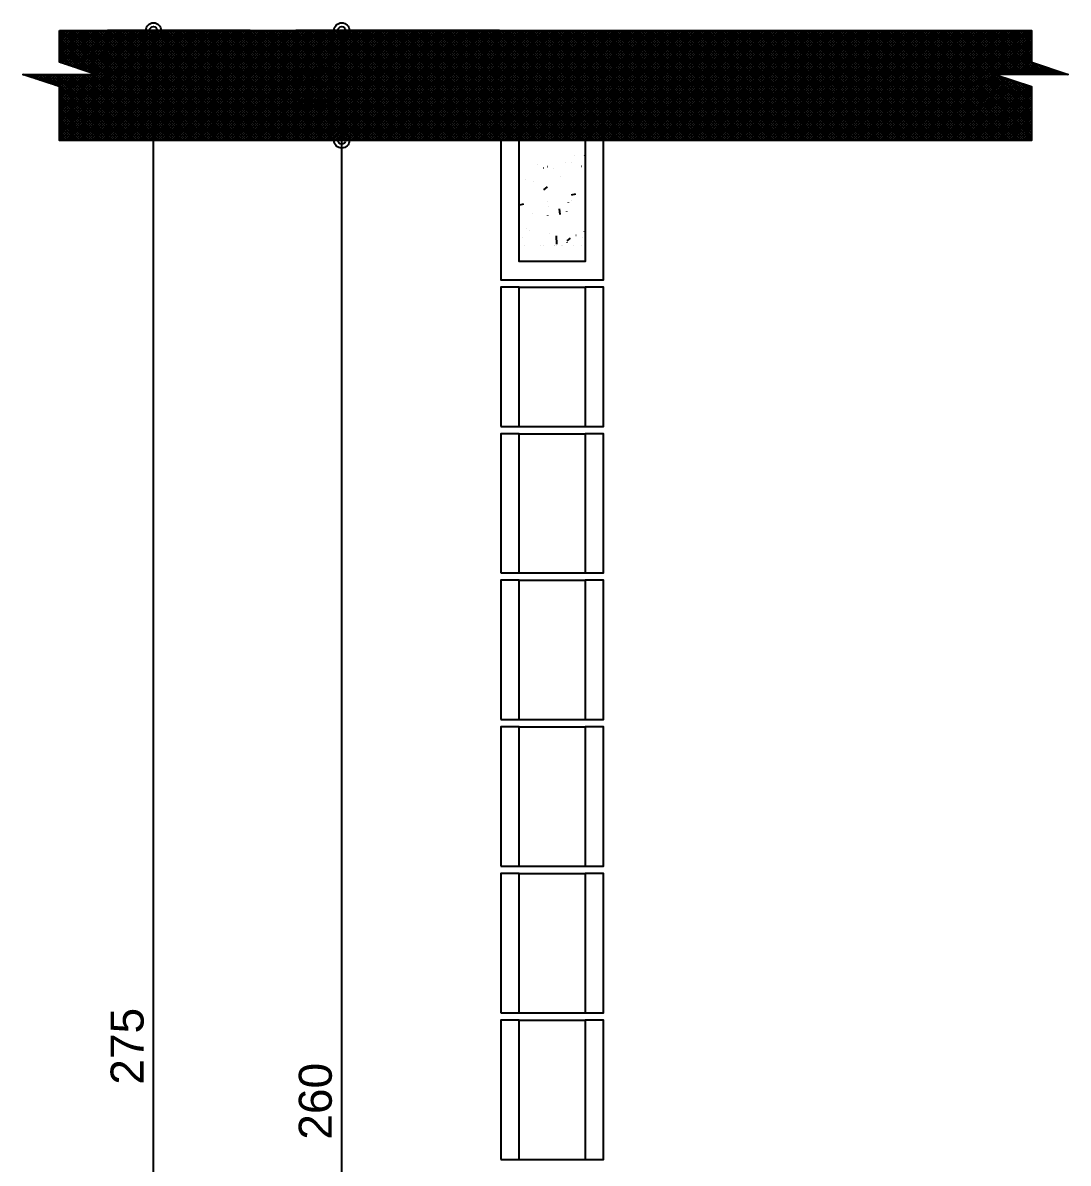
# Model space of a CAD drawing. Extents: x 0 to 119, y 0 to 84.
# Drawn here: x 7.13 to 12.83, y 40.43 to 46.65 of the extents above; entities that cross this region are included whole.
import ezdxf

# ---------------------------------------------------------------- set-up
doc = ezdxf.new("R2010")
doc.units = 0
doc.header["$MEASUREMENT"] = 0
for name, color, linetype in [('10', 252, 'CONTINUOUS'), ('29', 9, 'CONTINUOUS'), ('32', 250, 'CONTINUOUS'), ('6', 178, 'CONTINUOUS')]:
    doc.layers.add(name, color=color, linetype=linetype)
doc.styles.add('TQS_ARIAL', font='arial.ttf')

msp = doc.modelspace()

# ---------------------------------------------------------------- linework, layer by layer
at = {"layer": '10', "color": 252, "linetype": 'Continuous'}
for p, q in [((9.833215, 45.209004), (10.193215, 45.209004)), ((9.833215, 44.449004), (10.193215, 44.449004)), ((9.833215, 44.409004), (10.193215, 44.409004)), ((9.833215, 43.649004), (10.193215, 43.649004)), ((9.833215, 43.609004), (10.193215, 43.609004)), ((9.833215, 42.849004), (10.193215, 42.849004)), ((9.833215, 42.809004), (10.193215, 42.809004)), ((9.833215, 42.049004), (10.193215, 42.049004)), ((9.833215, 42.009004), (10.193215, 42.009004)), ((9.833215, 41.249004), (10.193215, 41.249004)), ((9.833215, 41.209004), (10.193215, 41.209004)), ((9.833215, 40.449004), (10.193215, 40.449004))]:
    msp.add_line(p, q, dxfattribs=at)
for points in [[(9.833215, 46.009004), (9.733215, 46.009004), (9.733215, 45.249004), (10.293215, 45.249004), (10.293215, 46.009004), (10.193215, 46.009004), (10.193215, 45.349004), (9.833215, 45.349004), (9.833215, 46.009004)], [(9.733215, 44.449004), (9.833215, 44.449004), (9.833215, 45.209004), (9.733215, 45.209004), (9.733215, 44.449004)], [(10.193215, 44.449004), (10.293215, 44.449004), (10.293215, 45.209004), (10.193215, 45.209004), (10.193215, 44.449004)], [(9.733215, 43.649004), (9.833215, 43.649004), (9.833215, 44.409004), (9.733215, 44.409004), (9.733215, 43.649004)], [(10.193215, 43.649004), (10.293215, 43.649004), (10.293215, 44.409004), (10.193215, 44.409004), (10.193215, 43.649004)], [(9.733215, 42.849004), (9.833215, 42.849004), (9.833215, 43.609004), (9.733215, 43.609004), (9.733215, 42.849004)], [(10.193215, 42.849004), (10.293215, 42.849004), (10.293215, 43.609004), (10.193215, 43.609004), (10.193215, 42.849004)], [(9.733215, 42.049004), (9.833215, 42.049004), (9.833215, 42.809004), (9.733215, 42.809004), (9.733215, 42.049004)], [(10.193215, 42.049004), (10.293215, 42.049004), (10.293215, 42.809004), (10.193215, 42.809004), (10.193215, 42.049004)], [(9.733215, 41.249004), (9.833215, 41.249004), (9.833215, 42.009004), (9.733215, 42.009004), (9.733215, 41.249004)], [(10.193215, 41.249004), (10.293215, 41.249004), (10.293215, 42.009004), (10.193215, 42.009004), (10.193215, 41.249004)], [(9.733215, 40.449004), (9.833215, 40.449004), (9.833215, 41.209004), (9.733215, 41.209004), (9.733215, 40.449004)], [(10.193215, 40.449004), (10.293215, 40.449004), (10.293215, 41.209004), (10.193215, 41.209004), (10.193215, 40.449004)]]:
    msp.add_lwpolyline(points, dxfattribs=at)
at = {"layer": '29', "color": 9, "linetype": 'Continuous'}
for p, q in [((7.326328, 46.019211), (7.916121, 46.609004)), ((7.326328, 46.033353), (7.901979, 46.609004)), ((7.326328, 46.047495), (7.887837, 46.609004)), ((7.326328, 46.061637), (7.873695, 46.609004)), ((7.326328, 46.075779), (7.859553, 46.609004)), ((7.326328, 46.089921), (7.845411, 46.609004)), ((7.326328, 46.104063), (7.831268, 46.609004)), ((7.326328, 46.118206), (7.817126, 46.609004)), ((7.326328, 46.132348), (7.802984, 46.609004)), ((7.326328, 46.14649), (7.788842, 46.609004)), ((7.326328, 46.160632), (7.7747, 46.609004)), ((7.326328, 46.443475), (7.491857, 46.609004)), ((7.326328, 46.457617), (7.477715, 46.609004)), ((7.326328, 46.471759), (7.463573, 46.609004)), ((7.326328, 46.485901), (7.449431, 46.609004)), ((7.326328, 46.500043), (7.435289, 46.609004)), ((7.326328, 46.514185), (7.421146, 46.609004)), ((7.326328, 46.528327), (7.407004, 46.609004)), ((7.326328, 46.54247), (7.392862, 46.609004)), ((7.326328, 46.556612), (7.37872, 46.609004)), ((7.326328, 46.570754), (7.364578, 46.609004)), ((7.326328, 46.584896), (7.350436, 46.609004)), ((7.326328, 46.599038), (7.336294, 46.609004)), ((7.329101, 46.609004), (7.929101, 46.009004)), ((7.330263, 46.009004), (7.930263, 46.609004)), ((7.331081, 46.434086), (7.505999, 46.609004)), ((7.341688, 46.430551), (7.520141, 46.609004)), ((7.343243, 46.609004), (7.943243, 46.009004)), ((7.344405, 46.009004), (7.944405, 46.609004)), ((7.352294, 46.427015), (7.534284, 46.609004)), ((7.357385, 46.609004), (7.957385, 46.009004)), ((7.358548, 46.009004), (7.958548, 46.609004)), ((7.362901, 46.42348), (7.548426, 46.609004)), ((7.371527, 46.609004), (7.971527, 46.009004)), ((7.37269, 46.009004), (7.97269, 46.609004)), ((7.373508, 46.419944), (7.562568, 46.609004)), ((7.384114, 46.416409), (7.57671, 46.609004)), ((7.38567, 46.609004), (7.98567, 46.009004)), ((7.386832, 46.009004), (7.986832, 46.609004)), ((7.394721, 46.412873), (7.590852, 46.609004)), ((7.399812, 46.609004), (7.999812, 46.009004)), ((7.400974, 46.009004), (8.000974, 46.609004)), ((7.405327, 46.409337), (7.604994, 46.609004)), ((7.413954, 46.609004), (8.013954, 46.009004)), ((7.415116, 46.009004), (8.015116, 46.609004)), ((7.415934, 46.405802), (7.619136, 46.609004)), ((7.426541, 46.402266), (7.633278, 46.609004)), ((7.428096, 46.609004), (8.028096, 46.009004)), ((7.429258, 46.009004), (8.029258, 46.609004)), ((7.437147, 46.398731), (7.647421, 46.609004)), ((7.442238, 46.609004), (8.042238, 46.009004)), ((7.4434, 46.009004), (8.0434, 46.609004)), ((7.447754, 46.395195), (7.661563, 46.609004)), ((7.45638, 46.609004), (8.05638, 46.009004)), ((7.457543, 46.009004), (8.057543, 46.609004)), ((7.45836, 46.39166), (7.675705, 46.609004)), ((7.468967, 46.388124), (7.689847, 46.609004)), ((7.470522, 46.609004), (8.070522, 46.009004)), ((7.471685, 46.009004), (8.071685, 46.609004)), ((7.479574, 46.384589), (7.703989, 46.609004)), ((7.484665, 46.609004), (8.084665, 46.009004)), ((7.485827, 46.009004), (8.085827, 46.609004)), ((7.49018, 46.381053), (7.718131, 46.609004)), ((7.498807, 46.609004), (8.098807, 46.009004)), ((7.499969, 46.009004), (8.099969, 46.609004)), ((7.500787, 46.377518), (7.732273, 46.609004)), ((7.511394, 46.373982), (7.746416, 46.609004)), ((7.512949, 46.609004), (8.112949, 46.009004)), ((7.514111, 46.009004), (8.114111, 46.609004)), ((7.522, 46.370447), (7.760558, 46.609004)), ((7.527091, 46.609004), (8.127091, 46.009004)), ((7.528253, 46.009004), (8.128253, 46.609004)), ((7.541233, 46.609004), (8.141233, 46.009004)), ((7.542395, 46.009004), (8.142395, 46.609004)), ((7.555375, 46.609004), (8.155375, 46.009004)), ((7.556537, 46.009004), (8.156537, 46.609004)), ((7.569517, 46.609004), (8.169517, 46.009004)), ((7.57068, 46.009004), (8.17068, 46.609004)), ((7.583659, 46.609004), (8.183659, 46.009004)), ((7.584822, 46.009004), (8.184822, 46.609004)), ((7.597802, 46.609004), (8.197802, 46.009004)), ((7.598964, 46.009004), (8.198964, 46.609004)), ((7.611944, 46.609004), (8.211944, 46.009004)), ((7.613106, 46.009004), (8.213106, 46.609004)), ((7.626086, 46.609004), (8.226086, 46.009004)), ((7.627248, 46.009004), (8.227248, 46.609004)), ((7.640228, 46.609004), (8.240228, 46.009004)), ((7.64139, 46.009004), (8.24139, 46.609004)), ((7.65437, 46.609004), (8.25437, 46.009004)), ((7.655532, 46.009004), (8.255532, 46.609004)), ((7.668512, 46.609004), (8.268512, 46.009004)), ((7.669675, 46.009004), (8.269675, 46.609004)), ((7.682654, 46.609004), (8.282654, 46.009004)), ((7.683817, 46.009004), (8.283817, 46.609004)), ((7.696797, 46.609004), (8.296797, 46.009004)), ((7.697959, 46.009004), (8.297959, 46.609004)), ((7.710939, 46.609004), (8.310939, 46.009004)), ((7.712101, 46.009004), (8.312101, 46.609004)), ((7.725081, 46.609004), (8.325081, 46.009004)), ((7.726243, 46.009004), (8.326243, 46.609004)), ((7.739223, 46.609004), (8.339223, 46.009004)), ((7.740385, 46.009004), (8.340385, 46.609004)), ((7.753365, 46.609004), (8.353365, 46.009004)), ((7.754527, 46.009004), (8.354527, 46.609004)), ((7.767507, 46.609004), (8.367507, 46.009004)), ((7.76867, 46.009004), (8.36867, 46.609004)), ((7.781649, 46.609004), (8.381649, 46.009004)), ((7.782812, 46.009004), (8.382812, 46.609004)), ((7.795791, 46.609004), (8.395791, 46.009004)), ((7.796954, 46.009004), (8.396954, 46.609004)), ((7.809934, 46.609004), (8.409934, 46.009004)), ((7.811096, 46.009004), (8.411096, 46.609004)), ((7.824076, 46.609004), (8.424076, 46.009004)), ((7.825238, 46.009004), (8.425238, 46.609004)), ((7.838218, 46.609004), (8.438218, 46.009004)), ((7.83938, 46.009004), (8.43938, 46.609004)), ((7.85236, 46.609004), (8.45236, 46.009004)), ((7.853522, 46.009004), (8.453522, 46.609004)), ((7.866502, 46.609004), (8.466502, 46.009004)), ((7.867664, 46.009004), (8.467664, 46.609004)), ((7.880644, 46.609004), (8.480644, 46.009004)), ((7.881807, 46.009004), (8.481807, 46.609004)), ((7.894786, 46.609004), (8.494786, 46.009004)), ((7.895949, 46.009004), (8.495949, 46.609004)), ((7.908929, 46.609004), (8.508929, 46.009004)), ((7.910091, 46.009004), (8.510091, 46.609004)), ((7.923071, 46.609004), (8.523071, 46.009004)), ((7.924233, 46.009004), (8.524233, 46.609004)), ((7.937213, 46.609004), (8.537213, 46.009004)), ((7.938375, 46.009004), (8.538375, 46.609004)), ((7.951355, 46.609004), (8.551355, 46.009004)), ((7.952517, 46.009004), (8.552517, 46.609004)), ((7.965497, 46.609004), (8.565497, 46.009004)), ((7.966659, 46.009004), (8.566659, 46.609004)), ((7.979639, 46.609004), (8.579639, 46.009004)), ((7.980802, 46.009004), (8.580802, 46.609004)), ((7.993781, 46.609004), (8.593781, 46.009004)), ((7.994944, 46.009004), (8.594944, 46.609004)), ((8.007924, 46.609004), (8.607924, 46.009004)), ((8.009086, 46.009004), (8.609086, 46.609004)), ((8.022066, 46.609004), (8.622066, 46.009004)), ((8.023228, 46.009004), (8.623228, 46.609004)), ((8.036208, 46.609004), (8.636208, 46.009004)), ((8.03737, 46.009004), (8.63737, 46.609004)), ((8.05035, 46.609004), (8.65035, 46.009004)), ((8.051512, 46.009004), (8.651512, 46.609004)), ((8.064492, 46.609004), (8.664492, 46.009004)), ((8.065654, 46.009004), (8.665654, 46.609004)), ((8.078634, 46.609004), (8.678634, 46.009004)), ((8.079797, 46.009004), (8.679797, 46.609004)), ((8.092776, 46.609004), (8.692776, 46.009004)), ((8.093939, 46.009004), (8.693939, 46.609004)), ((8.106918, 46.609004), (8.706918, 46.009004)), ((8.108081, 46.009004), (8.708081, 46.609004)), ((8.121061, 46.609004), (8.721061, 46.009004)), ((8.122223, 46.009004), (8.722223, 46.609004)), ((8.135203, 46.609004), (8.735203, 46.009004)), ((8.136365, 46.009004), (8.736365, 46.609004)), ((8.149345, 46.609004), (8.749345, 46.009004)), ((8.150507, 46.009004), (8.750507, 46.609004)), ((8.163487, 46.609004), (8.763487, 46.009004)), ((8.164649, 46.009004), (8.764649, 46.609004)), ((8.177629, 46.609004), (8.777629, 46.009004)), ((8.178791, 46.009004), (8.778791, 46.609004)), ((8.191771, 46.609004), (8.791771, 46.009004)), ((8.192934, 46.009004), (8.792934, 46.609004)), ((8.205913, 46.609004), (8.805913, 46.009004)), ((8.207076, 46.009004), (8.807076, 46.609004)), ((8.220056, 46.609004), (8.820056, 46.009004)), ((8.221218, 46.009004), (8.821218, 46.609004)), ((8.234198, 46.609004), (8.834198, 46.009004)), ((8.23536, 46.009004), (8.83536, 46.609004)), ((8.24834, 46.609004), (8.84834, 46.009004)), ((8.249502, 46.009004), (8.849502, 46.609004)), ((8.262482, 46.609004), (8.862482, 46.009004)), ((8.263644, 46.009004), (8.863644, 46.609004)), ((8.276624, 46.609004), (8.876624, 46.009004)), ((8.277786, 46.009004), (8.877786, 46.609004)), ((8.290766, 46.609004), (8.890766, 46.009004)), ((8.291929, 46.009004), (8.891929, 46.609004)), ((8.304908, 46.609004), (8.904908, 46.009004)), ((8.306071, 46.009004), (8.906071, 46.609004)), ((8.319051, 46.609004), (8.919051, 46.009004)), ((8.320213, 46.009004), (8.920213, 46.609004)), ((8.333193, 46.609004), (8.933193, 46.009004)), ((8.334355, 46.009004), (8.934355, 46.609004)), ((8.347335, 46.609004), (8.947335, 46.009004)), ((8.348497, 46.009004), (8.948497, 46.609004)), ((8.361477, 46.609004), (8.961477, 46.009004)), ((8.362639, 46.009004), (8.962639, 46.609004)), ((8.375619, 46.609004), (8.975619, 46.009004)), ((8.376781, 46.009004), (8.976781, 46.609004)), ((8.389761, 46.609004), (8.989761, 46.009004)), ((8.390923, 46.009004), (8.990923, 46.609004)), ((8.403903, 46.609004), (9.003903, 46.009004)), ((8.405066, 46.009004), (9.005066, 46.609004)), ((8.418045, 46.609004), (9.018045, 46.009004)), ((8.419208, 46.009004), (9.019208, 46.609004)), ((8.432188, 46.609004), (9.032188, 46.009004)), ((8.43335, 46.009004), (9.03335, 46.609004)), ((8.44633, 46.609004), (9.04633, 46.009004)), ((8.447492, 46.009004), (9.047492, 46.609004)), ((8.460472, 46.609004), (9.060472, 46.009004)), ((8.461634, 46.009004), (9.061634, 46.609004)), ((8.474614, 46.609004), (9.074614, 46.009004)), ((8.475776, 46.009004), (9.075776, 46.609004)), ((8.488756, 46.609004), (9.088756, 46.009004)), ((8.489918, 46.009004), (9.089918, 46.609004)), ((8.502898, 46.609004), (9.102898, 46.009004)), ((8.504061, 46.009004), (9.104061, 46.609004)), ((8.51704, 46.609004), (9.11704, 46.009004)), ((8.518203, 46.009004), (9.118203, 46.609004)), ((8.531183, 46.609004), (9.131183, 46.009004)), ((8.532345, 46.009004), (9.132345, 46.609004)), ((8.545325, 46.609004), (9.145325, 46.009004)), ((8.546487, 46.009004), (9.146487, 46.609004)), ((8.559467, 46.609004), (9.159467, 46.009004)), ((8.560629, 46.009004), (9.160629, 46.609004)), ((8.573609, 46.609004), (9.173609, 46.009004)), ((8.574771, 46.009004), (9.174771, 46.609004)), ((8.587751, 46.609004), (9.187751, 46.009004)), ((8.588913, 46.009004), (9.188913, 46.609004)), ((8.601893, 46.609004), (9.201893, 46.009004)), ((8.603056, 46.009004), (9.203056, 46.609004)), ((8.616035, 46.609004), (9.216035, 46.009004)), ((8.617198, 46.009004), (9.217198, 46.609004)), ((8.630177, 46.609004), (9.230177, 46.009004)), ((8.63134, 46.009004), (9.23134, 46.609004)), ((8.64432, 46.609004), (9.24432, 46.009004)), ((8.645482, 46.009004), (9.245482, 46.609004)), ((8.658462, 46.609004), (9.258462, 46.009004)), ((8.659624, 46.009004), (9.259624, 46.609004)), ((8.672604, 46.609004), (9.272604, 46.009004)), ((8.673766, 46.009004), (9.273766, 46.609004)), ((8.686746, 46.609004), (9.286746, 46.009004)), ((8.687908, 46.009004), (9.287908, 46.609004)), ((8.700888, 46.609004), (9.300888, 46.009004)), ((8.70205, 46.009004), (9.30205, 46.609004)), ((8.71503, 46.609004), (9.31503, 46.009004)), ((8.716193, 46.009004), (9.316193, 46.609004)), ((8.729172, 46.609004), (9.329172, 46.009004)), ((8.730335, 46.009004), (9.330335, 46.609004)), ((8.743315, 46.609004), (9.343315, 46.009004)), ((8.744477, 46.009004), (9.344477, 46.609004)), ((8.757457, 46.609004), (9.357457, 46.009004)), ((8.758619, 46.009004), (9.358619, 46.609004)), ((8.771599, 46.609004), (9.371599, 46.009004)), ((8.772761, 46.009004), (9.372761, 46.609004)), ((8.785741, 46.609004), (9.385741, 46.009004)), ((8.786903, 46.009004), (9.386903, 46.609004)), ((8.799883, 46.609004), (9.399883, 46.009004)), ((8.801045, 46.009004), (9.401045, 46.609004)), ((8.814025, 46.609004), (9.414025, 46.009004)), ((8.815188, 46.009004), (9.415188, 46.609004)), ((8.828167, 46.609004), (9.428167, 46.009004)), ((8.82933, 46.009004), (9.42933, 46.609004)), ((8.84231, 46.609004), (9.44231, 46.009004)), ((8.843472, 46.009004), (9.443472, 46.609004)), ((8.856452, 46.609004), (9.456452, 46.009004)), ((8.857614, 46.009004), (9.457614, 46.609004)), ((8.870594, 46.609004), (9.470594, 46.009004)), ((8.871756, 46.009004), (9.471756, 46.609004)), ((8.884736, 46.609004), (9.484736, 46.009004)), ((8.885898, 46.009004), (9.485898, 46.609004)), ((8.898878, 46.609004), (9.498878, 46.009004)), ((8.90004, 46.009004), (9.50004, 46.609004)), ((8.91302, 46.609004), (9.51302, 46.009004)), ((8.914183, 46.009004), (9.514183, 46.609004)), ((8.927162, 46.609004), (9.527162, 46.009004)), ((8.928325, 46.009004), (9.528325, 46.609004)), ((8.941304, 46.609004), (9.541304, 46.009004)), ((8.942467, 46.009004), (9.542467, 46.609004)), ((8.955447, 46.609004), (9.555447, 46.009004)), ((8.956609, 46.009004), (9.556609, 46.609004)), ((8.969589, 46.609004), (9.569589, 46.009004)), ((8.970751, 46.009004), (9.570751, 46.609004)), ((8.983731, 46.609004), (9.583731, 46.009004)), ((8.984893, 46.009004), (9.584893, 46.609004)), ((8.997873, 46.609004), (9.597873, 46.009004)), ((8.999035, 46.009004), (9.599035, 46.609004)), ((9.012015, 46.609004), (9.612015, 46.009004)), ((9.013177, 46.009004), (9.613177, 46.609004)), ((9.026157, 46.609004), (9.626157, 46.009004)), ((9.02732, 46.009004), (9.62732, 46.609004)), ((9.040299, 46.609004), (9.640299, 46.009004)), ((9.041462, 46.009004), (9.641462, 46.609004)), ((9.054442, 46.609004), (9.654442, 46.009004)), ((9.055604, 46.009004), (9.655604, 46.609004)), ((9.068584, 46.609004), (9.668584, 46.009004)), ((9.069746, 46.009004), (9.669746, 46.609004)), ((9.082726, 46.609004), (9.682726, 46.009004)), ((9.083888, 46.009004), (9.683888, 46.609004)), ((9.096868, 46.609004), (9.696868, 46.009004)), ((9.09803, 46.009004), (9.69803, 46.609004)), ((9.11101, 46.609004), (9.71101, 46.009004)), ((9.112172, 46.009004), (9.712172, 46.609004)), ((9.125152, 46.609004), (9.725152, 46.009004)), ((9.126315, 46.009004), (9.726315, 46.609004)), ((9.139294, 46.609004), (9.739294, 46.009004)), ((9.140457, 46.009004), (9.740457, 46.609004)), ((9.153437, 46.609004), (9.753437, 46.009004)), ((9.154599, 46.009004), (9.754599, 46.609004)), ((9.167579, 46.609004), (9.767579, 46.009004)), ((9.168741, 46.009004), (9.768741, 46.609004)), ((9.181721, 46.609004), (9.781721, 46.009004)), ((9.182883, 46.009004), (9.782883, 46.609004)), ((9.195863, 46.609004), (9.795863, 46.009004)), ((9.197025, 46.009004), (9.797025, 46.609004)), ((9.210005, 46.609004), (9.810005, 46.009004)), ((9.211167, 46.009004), (9.811167, 46.609004)), ((9.224147, 46.609004), (9.824147, 46.009004)), ((9.22531, 46.009004), (9.82531, 46.609004)), ((9.238289, 46.609004), (9.838289, 46.009004)), ((9.239452, 46.009004), (9.839452, 46.609004)), ((9.252431, 46.609004), (9.852431, 46.009004)), ((9.253594, 46.009004), (9.853594, 46.609004)), ((9.266574, 46.609004), (9.866574, 46.009004)), ((9.267736, 46.009004), (9.867736, 46.609004)), ((9.280716, 46.609004), (9.880716, 46.009004)), ((9.281878, 46.009004), (9.881878, 46.609004)), ((9.294858, 46.609004), (9.894858, 46.009004)), ((9.29602, 46.009004), (9.89602, 46.609004)), ((9.309, 46.609004), (9.909, 46.009004)), ((9.310162, 46.009004), (9.910162, 46.609004)), ((9.323142, 46.609004), (9.923142, 46.009004)), ((9.324304, 46.009004), (9.924304, 46.609004)), ((9.337284, 46.609004), (9.937284, 46.009004)), ((9.338447, 46.009004), (9.938447, 46.609004)), ((9.351426, 46.609004), (9.951426, 46.009004)), ((9.352589, 46.009004), (9.952589, 46.609004)), ((9.365569, 46.609004), (9.965569, 46.009004)), ((9.366731, 46.009004), (9.966731, 46.609004)), ((9.379711, 46.609004), (9.979711, 46.009004)), ((9.380873, 46.009004), (9.980873, 46.609004)), ((9.393853, 46.609004), (9.993853, 46.009004)), ((9.395015, 46.009004), (9.995015, 46.609004)), ((9.407995, 46.609004), (10.007995, 46.009004)), ((9.409157, 46.009004), (10.009157, 46.609004)), ((9.422137, 46.609004), (10.022137, 46.009004)), ((9.423299, 46.009004), (10.023299, 46.609004)), ((9.436279, 46.609004), (10.036279, 46.009004)), ((9.437442, 46.009004), (10.037442, 46.609004)), ((9.450421, 46.609004), (10.050421, 46.009004)), ((9.451584, 46.009004), (10.051584, 46.609004)), ((9.464563, 46.609004), (10.064563, 46.009004)), ((9.465726, 46.009004), (10.065726, 46.609004)), ((9.478706, 46.609004), (10.078706, 46.009004)), ((9.479868, 46.009004), (10.079868, 46.609004)), ((9.492848, 46.609004), (10.092848, 46.009004)), ((9.49401, 46.009004), (10.09401, 46.609004)), ((9.50699, 46.609004), (10.10699, 46.009004)), ((9.508152, 46.009004), (10.108152, 46.609004)), ((9.521132, 46.609004), (10.121132, 46.009004)), ((9.522294, 46.009004), (10.122294, 46.609004)), ((9.535274, 46.609004), (10.135274, 46.009004)), ((9.536436, 46.009004), (10.136436, 46.609004)), ((9.549416, 46.609004), (10.149416, 46.009004)), ((9.550579, 46.009004), (10.150579, 46.609004)), ((9.563558, 46.609004), (10.163558, 46.009004)), ((9.564721, 46.009004), (10.164721, 46.609004)), ((9.577701, 46.609004), (10.177701, 46.009004)), ((9.578863, 46.009004), (10.178863, 46.609004)), ((9.591843, 46.609004), (10.191843, 46.009004)), ((9.593005, 46.009004), (10.193005, 46.609004)), ((9.605985, 46.609004), (10.205985, 46.009004)), ((9.607147, 46.009004), (10.207147, 46.609004)), ((9.620127, 46.609004), (10.220127, 46.009004)), ((9.621289, 46.009004), (10.221289, 46.609004)), ((9.634269, 46.609004), (10.234269, 46.009004)), ((9.635431, 46.009004), (10.235431, 46.609004)), ((9.648411, 46.609004), (10.248411, 46.009004)), ((9.649574, 46.009004), (10.249574, 46.609004)), ((9.662553, 46.609004), (10.262553, 46.009004)), ((9.663716, 46.009004), (10.263716, 46.609004)), ((9.676696, 46.609004), (10.276696, 46.009004)), ((9.677858, 46.009004), (10.277858, 46.609004)), ((9.690838, 46.609004), (10.290838, 46.009004)), ((9.692, 46.009004), (10.292, 46.609004)), ((9.70498, 46.609004), (10.30498, 46.009004)), ((9.706142, 46.009004), (10.306142, 46.609004)), ((9.719122, 46.609004), (10.319122, 46.009004)), ((9.720284, 46.009004), (10.320284, 46.609004)), ((9.733264, 46.609004), (10.333264, 46.009004)), ((9.734426, 46.009004), (10.334426, 46.609004)), ((9.747406, 46.609004), (10.347406, 46.009004)), ((9.748569, 46.009004), (10.348569, 46.609004)), ((9.761548, 46.609004), (10.361548, 46.009004)), ((9.762711, 46.009004), (10.362711, 46.609004)), ((9.77569, 46.609004), (10.37569, 46.009004)), ((9.776853, 46.009004), (10.376853, 46.609004)), ((9.789833, 46.609004), (10.389833, 46.009004)), ((9.790995, 46.009004), (10.390995, 46.609004)), ((9.803975, 46.609004), (10.403975, 46.009004)), ((9.805137, 46.009004), (10.405137, 46.609004)), ((9.818117, 46.609004), (10.418117, 46.009004)), ((9.819279, 46.009004), (10.419279, 46.609004)), ((9.832259, 46.609004), (10.432259, 46.009004)), ((9.833421, 46.009004), (10.433421, 46.609004)), ((9.846401, 46.609004), (10.446401, 46.009004)), ((9.847563, 46.009004), (10.447563, 46.609004)), ((9.860543, 46.609004), (10.460543, 46.009004)), ((9.861706, 46.009004), (10.461706, 46.609004)), ((9.874685, 46.609004), (10.474685, 46.009004)), ((9.875848, 46.009004), (10.475848, 46.609004)), ((9.888828, 46.609004), (10.488828, 46.009004)), ((9.88999, 46.009004), (10.48999, 46.609004)), ((9.90297, 46.609004), (10.50297, 46.009004)), ((9.904132, 46.009004), (10.504132, 46.609004)), ((9.917112, 46.609004), (10.517112, 46.009004)), ((9.918274, 46.009004), (10.518274, 46.609004)), ((9.931254, 46.609004), (10.531254, 46.009004)), ((9.932416, 46.009004), (10.532416, 46.609004)), ((9.945396, 46.609004), (10.545396, 46.009004)), ((9.946558, 46.009004), (10.546558, 46.609004)), ((9.959538, 46.609004), (10.559538, 46.009004)), ((9.960701, 46.009004), (10.560701, 46.609004)), ((9.97368, 46.609004), (10.57368, 46.009004)), ((9.974843, 46.009004), (10.574843, 46.609004)), ((9.987823, 46.609004), (10.587823, 46.009004)), ((9.988985, 46.009004), (10.588985, 46.609004)), ((10.001965, 46.609004), (10.601965, 46.009004)), ((10.003127, 46.009004), (10.603127, 46.609004)), ((10.016107, 46.609004), (10.616107, 46.009004)), ((10.017269, 46.009004), (10.617269, 46.609004)), ((10.030249, 46.609004), (10.630249, 46.009004)), ((10.031411, 46.009004), (10.631411, 46.609004)), ((10.044391, 46.609004), (10.644391, 46.009004)), ((10.045553, 46.009004), (10.645553, 46.609004)), ((10.058533, 46.609004), (10.658533, 46.009004)), ((10.059696, 46.009004), (10.659696, 46.609004)), ((10.072675, 46.609004), (10.672675, 46.009004)), ((10.073838, 46.009004), (10.673838, 46.609004)), ((10.086817, 46.609004), (10.686817, 46.009004)), ((10.08798, 46.009004), (10.68798, 46.609004)), ((10.10096, 46.609004), (10.70096, 46.009004)), ((10.102122, 46.009004), (10.702122, 46.609004)), ((10.115102, 46.609004), (10.715102, 46.009004)), ((10.116264, 46.009004), (10.716264, 46.609004)), ((10.129244, 46.609004), (10.729244, 46.009004)), ((10.130406, 46.009004), (10.730406, 46.609004)), ((10.143386, 46.609004), (10.743386, 46.009004)), ((10.144548, 46.009004), (10.744548, 46.609004)), ((10.157528, 46.609004), (10.757528, 46.009004)), ((10.15869, 46.009004), (10.75869, 46.609004)), ((10.17167, 46.609004), (10.77167, 46.009004)), ((10.172833, 46.009004), (10.772833, 46.609004)), ((10.185812, 46.609004), (10.785812, 46.009004)), ((10.186975, 46.009004), (10.786975, 46.609004)), ((10.199955, 46.609004), (10.799955, 46.009004)), ((10.201117, 46.009004), (10.801117, 46.609004)), ((10.214097, 46.609004), (10.814097, 46.009004)), ((10.215259, 46.009004), (10.815259, 46.609004)), ((10.228239, 46.609004), (10.828239, 46.009004)), ((10.229401, 46.009004), (10.829401, 46.609004)), ((10.242381, 46.609004), (10.842381, 46.009004)), ((10.243543, 46.009004), (10.843543, 46.609004)), ((10.256523, 46.609004), (10.856523, 46.009004)), ((10.257685, 46.009004), (10.857685, 46.609004)), ((10.270665, 46.609004), (10.870665, 46.009004)), ((10.271828, 46.009004), (10.871828, 46.609004)), ((10.284807, 46.609004), (10.884807, 46.009004)), ((10.28597, 46.009004), (10.88597, 46.609004)), ((10.298949, 46.609004), (10.898949, 46.009004)), ((10.300112, 46.009004), (10.900112, 46.609004)), ((10.313092, 46.609004), (10.913092, 46.009004)), ((10.314254, 46.009004), (10.914254, 46.609004)), ((10.327234, 46.609004), (10.927234, 46.009004)), ((10.328396, 46.009004), (10.928396, 46.609004)), ((10.341376, 46.609004), (10.941376, 46.009004)), ((10.342538, 46.009004), (10.942538, 46.609004)), ((10.355518, 46.609004), (10.955518, 46.009004)), ((10.35668, 46.009004), (10.95668, 46.609004)), ((10.36966, 46.609004), (10.96966, 46.009004)), ((10.370822, 46.009004), (10.970822, 46.609004)), ((10.383802, 46.609004), (10.983802, 46.009004)), ((10.384965, 46.009004), (10.984965, 46.609004)), ((10.397944, 46.609004), (10.997944, 46.009004)), ((10.399107, 46.009004), (10.999107, 46.609004)), ((10.412087, 46.609004), (11.012087, 46.009004)), ((10.413249, 46.009004), (11.013249, 46.609004)), ((10.426229, 46.609004), (11.026229, 46.009004)), ((10.427391, 46.009004), (11.027391, 46.609004)), ((10.440371, 46.609004), (11.040371, 46.009004)), ((10.441533, 46.009004), (11.041533, 46.609004)), ((10.454513, 46.609004), (11.054513, 46.009004)), ((10.455675, 46.009004), (11.055675, 46.609004)), ((10.468655, 46.609004), (11.068655, 46.009004)), ((10.469817, 46.009004), (11.069817, 46.609004)), ((10.482797, 46.609004), (11.082797, 46.009004)), ((10.48396, 46.009004), (11.08396, 46.609004)), ((10.496939, 46.609004), (11.096939, 46.009004)), ((10.498102, 46.009004), (11.098102, 46.609004)), ((10.511082, 46.609004), (11.111082, 46.009004)), ((10.512244, 46.009004), (11.112244, 46.609004)), ((10.525224, 46.609004), (11.125224, 46.009004)), ((10.526386, 46.009004), (11.126386, 46.609004)), ((10.539366, 46.609004), (11.139366, 46.009004)), ((10.540528, 46.009004), (11.140528, 46.609004)), ((10.553508, 46.609004), (11.153508, 46.009004)), ((10.55467, 46.009004), (11.15467, 46.609004)), ((10.56765, 46.609004), (11.16765, 46.009004)), ((10.568812, 46.009004), (11.168812, 46.609004)), ((10.581792, 46.609004), (11.181792, 46.009004)), ((10.582955, 46.009004), (11.182955, 46.609004)), ((10.595934, 46.609004), (11.195934, 46.009004)), ((10.597097, 46.009004), (11.197097, 46.609004)), ((10.610076, 46.609004), (11.210076, 46.009004)), ((10.611239, 46.009004), (11.211239, 46.609004)), ((10.624219, 46.609004), (11.224219, 46.009004)), ((10.625381, 46.009004), (11.225381, 46.609004)), ((10.638361, 46.609004), (11.238361, 46.009004)), ((10.639523, 46.009004), (11.239523, 46.609004)), ((10.652503, 46.609004), (11.252503, 46.009004)), ((10.653665, 46.009004), (11.253665, 46.609004)), ((10.666645, 46.609004), (11.266645, 46.009004)), ((10.667807, 46.009004), (11.267807, 46.609004)), ((10.680787, 46.609004), (11.280787, 46.009004)), ((10.681949, 46.009004), (11.281949, 46.609004)), ((10.694929, 46.609004), (11.294929, 46.009004)), ((10.696092, 46.009004), (11.296092, 46.609004)), ((10.709071, 46.609004), (11.309071, 46.009004)), ((10.710234, 46.009004), (11.310234, 46.609004)), ((10.723214, 46.609004), (11.323214, 46.009004)), ((10.724376, 46.009004), (11.324376, 46.609004)), ((10.737356, 46.609004), (11.337356, 46.009004)), ((10.738518, 46.009004), (11.338518, 46.609004)), ((10.751498, 46.609004), (11.351498, 46.009004)), ((10.75266, 46.009004), (11.35266, 46.609004)), ((10.76564, 46.609004), (11.36564, 46.009004)), ((10.766802, 46.009004), (11.366802, 46.609004)), ((10.779782, 46.609004), (11.379782, 46.009004)), ((10.780944, 46.009004), (11.380944, 46.609004)), ((10.793924, 46.609004), (11.393924, 46.009004)), ((10.795087, 46.009004), (11.395087, 46.609004)), ((10.808066, 46.609004), (11.408066, 46.009004)), ((10.809229, 46.009004), (11.409229, 46.609004)), ((10.822209, 46.609004), (11.422209, 46.009004)), ((10.823371, 46.009004), (11.423371, 46.609004)), ((10.836351, 46.609004), (11.436351, 46.009004)), ((10.837513, 46.009004), (11.437513, 46.609004)), ((10.850493, 46.609004), (11.450493, 46.009004)), ((10.851655, 46.009004), (11.451655, 46.609004)), ((10.864635, 46.609004), (11.464635, 46.009004)), ((10.865797, 46.009004), (11.465797, 46.609004)), ((10.878777, 46.609004), (11.478777, 46.009004)), ((10.879939, 46.009004), (11.479939, 46.609004)), ((10.892919, 46.609004), (11.492919, 46.009004)), ((10.894082, 46.009004), (11.494082, 46.609004)), ((10.907061, 46.609004), (11.507061, 46.009004)), ((10.908224, 46.009004), (11.508224, 46.609004)), ((10.921203, 46.609004), (11.521203, 46.009004)), ((10.922366, 46.009004), (11.522366, 46.609004)), ((10.935346, 46.609004), (11.535346, 46.009004)), ((10.936508, 46.009004), (11.536508, 46.609004)), ((10.949488, 46.609004), (11.549488, 46.009004)), ((10.95065, 46.009004), (11.55065, 46.609004)), ((10.96363, 46.609004), (11.56363, 46.009004)), ((10.964792, 46.009004), (11.564792, 46.609004)), ((10.977772, 46.609004), (11.577772, 46.009004)), ((10.978934, 46.009004), (11.578934, 46.609004)), ((10.991914, 46.609004), (11.591914, 46.009004)), ((10.993076, 46.009004), (11.593076, 46.609004)), ((11.006056, 46.609004), (11.606056, 46.009004)), ((11.007219, 46.009004), (11.607219, 46.609004)), ((11.020198, 46.609004), (11.620198, 46.009004)), ((11.021361, 46.009004), (11.621361, 46.609004)), ((11.034341, 46.609004), (11.634341, 46.009004)), ((11.035503, 46.009004), (11.635503, 46.609004)), ((11.048483, 46.609004), (11.648483, 46.009004)), ((11.049645, 46.009004), (11.649645, 46.609004)), ((11.062625, 46.609004), (11.662625, 46.009004)), ((11.063787, 46.009004), (11.663787, 46.609004)), ((11.076767, 46.609004), (11.676767, 46.009004)), ((11.077929, 46.009004), (11.677929, 46.609004)), ((11.090909, 46.609004), (11.690909, 46.009004)), ((11.092071, 46.009004), (11.692071, 46.609004)), ((11.105051, 46.609004), (11.705051, 46.009004)), ((11.106214, 46.009004), (11.706214, 46.609004)), ((11.119193, 46.609004), (11.719193, 46.009004)), ((11.120356, 46.009004), (11.720356, 46.609004)), ((11.133335, 46.609004), (11.733335, 46.009004)), ((11.134498, 46.009004), (11.734498, 46.609004)), ((11.147478, 46.609004), (11.747478, 46.009004)), ((11.14864, 46.009004), (11.74864, 46.609004)), ((11.16162, 46.609004), (11.76162, 46.009004)), ((11.162782, 46.009004), (11.762782, 46.609004)), ((11.175762, 46.609004), (11.775762, 46.009004)), ((11.176924, 46.009004), (11.776924, 46.609004)), ((11.189904, 46.609004), (11.789904, 46.009004)), ((11.191066, 46.009004), (11.791066, 46.609004)), ((11.204046, 46.609004), (11.804046, 46.009004)), ((11.205208, 46.009004), (11.805208, 46.609004)), ((11.218188, 46.609004), (11.818188, 46.009004)), ((11.219351, 46.009004), (11.819351, 46.609004)), ((11.23233, 46.609004), (11.83233, 46.009004)), ((11.233493, 46.009004), (11.833493, 46.609004)), ((11.246473, 46.609004), (11.846473, 46.009004)), ((11.247635, 46.009004), (11.847635, 46.609004)), ((11.260615, 46.609004), (11.860615, 46.009004)), ((11.261777, 46.009004), (11.861777, 46.609004)), ((11.274757, 46.609004), (11.874757, 46.009004)), ((11.275919, 46.009004), (11.875919, 46.609004)), ((11.288899, 46.609004), (11.888899, 46.009004)), ((11.290061, 46.009004), (11.890061, 46.609004)), ((11.303041, 46.609004), (11.903041, 46.009004)), ((11.304203, 46.009004), (11.904203, 46.609004)), ((11.317183, 46.609004), (11.917183, 46.009004)), ((11.318346, 46.009004), (11.918346, 46.609004)), ((11.331325, 46.609004), (11.931325, 46.009004)), ((11.332488, 46.009004), (11.932488, 46.609004)), ((11.345468, 46.609004), (11.945468, 46.009004)), ((11.34663, 46.009004), (11.94663, 46.609004)), ((11.35961, 46.609004), (11.95961, 46.009004)), ((11.360772, 46.009004), (11.960772, 46.609004)), ((11.373752, 46.609004), (11.973752, 46.009004)), ((11.374914, 46.009004), (11.974914, 46.609004)), ((11.387894, 46.609004), (11.987894, 46.009004)), ((11.389056, 46.009004), (11.989056, 46.609004)), ((11.402036, 46.609004), (12.002036, 46.009004)), ((11.403198, 46.009004), (12.003198, 46.609004)), ((11.416178, 46.609004), (12.016178, 46.009004)), ((11.417341, 46.009004), (12.017341, 46.609004)), ((11.43032, 46.609004), (12.03032, 46.009004)), ((11.431483, 46.009004), (12.031483, 46.609004)), ((11.444462, 46.609004), (12.044462, 46.009004)), ((11.445625, 46.009004), (12.045625, 46.609004)), ((11.458605, 46.609004), (12.058605, 46.009004)), ((11.459767, 46.009004), (12.059767, 46.609004)), ((11.472747, 46.609004), (12.072747, 46.009004)), ((11.473909, 46.009004), (12.073909, 46.609004)), ((11.486889, 46.609004), (12.086889, 46.009004)), ((11.488051, 46.009004), (12.088051, 46.609004)), ((11.501031, 46.609004), (12.101031, 46.009004)), ((11.502193, 46.009004), (12.102193, 46.609004)), ((11.515173, 46.609004), (12.115173, 46.009004)), ((11.516335, 46.009004), (12.116335, 46.609004)), ((11.529315, 46.609004), (12.129315, 46.009004)), ((11.530478, 46.009004), (12.130478, 46.609004)), ((11.543457, 46.609004), (12.143457, 46.009004)), ((11.54462, 46.009004), (12.14462, 46.609004)), ((11.5576, 46.609004), (12.1576, 46.009004)), ((11.558762, 46.009004), (12.158762, 46.609004)), ((11.571742, 46.609004), (12.171742, 46.009004)), ((11.572904, 46.009004), (12.172904, 46.609004)), ((11.585884, 46.609004), (12.185884, 46.009004)), ((11.587046, 46.009004), (12.187046, 46.609004)), ((11.600026, 46.609004), (12.200026, 46.009004)), ((11.601188, 46.009004), (12.201188, 46.609004)), ((11.614168, 46.609004), (12.214168, 46.009004)), ((11.61533, 46.009004), (12.21533, 46.609004)), ((11.62831, 46.609004), (12.22831, 46.009004)), ((11.629473, 46.009004), (12.229473, 46.609004)), ((11.642452, 46.609004), (12.242452, 46.009004)), ((11.643615, 46.009004), (12.243615, 46.609004)), ((11.656595, 46.609004), (12.256595, 46.009004)), ((11.657757, 46.009004), (12.257757, 46.609004)), ((11.670737, 46.609004), (12.270737, 46.009004)), ((11.671899, 46.009004), (12.271899, 46.609004)), ((11.684879, 46.609004), (12.284879, 46.009004)), ((11.686041, 46.009004), (12.286041, 46.609004)), ((11.699021, 46.609004), (12.299021, 46.009004)), ((11.700183, 46.009004), (12.300183, 46.609004)), ((11.713163, 46.609004), (12.313163, 46.009004)), ((11.714325, 46.009004), (12.314325, 46.609004)), ((11.727305, 46.609004), (12.327305, 46.009004)), ((11.728468, 46.009004), (12.328468, 46.609004)), ((11.741447, 46.609004), (12.341447, 46.009004)), ((11.74261, 46.009004), (12.34261, 46.609004)), ((11.755589, 46.609004), (12.355589, 46.009004)), ((11.756752, 46.009004), (12.356752, 46.609004)), ((11.769732, 46.609004), (12.369732, 46.009004)), ((11.770894, 46.009004), (12.370894, 46.609004)), ((11.783874, 46.609004), (12.383874, 46.009004)), ((11.785036, 46.009004), (12.385036, 46.609004)), ((11.798016, 46.609004), (12.398016, 46.009004)), ((11.799178, 46.009004), (12.399178, 46.609004)), ((11.812158, 46.609004), (12.412158, 46.009004)), ((11.81332, 46.009004), (12.41332, 46.609004)), ((11.8263, 46.609004), (12.4263, 46.009004)), ((11.827462, 46.009004), (12.427462, 46.609004)), ((11.840442, 46.609004), (12.440442, 46.009004)), ((11.841605, 46.009004), (12.441605, 46.609004)), ((11.854584, 46.609004), (12.454584, 46.009004)), ((11.855747, 46.009004), (12.455747, 46.609004)), ((11.868727, 46.609004), (12.468727, 46.009004)), ((11.869889, 46.009004), (12.469889, 46.609004)), ((11.882869, 46.609004), (12.482869, 46.009004)), ((11.884031, 46.009004), (12.484031, 46.609004)), ((11.897011, 46.609004), (12.497011, 46.009004)), ((11.898173, 46.009004), (12.498173, 46.609004)), ((11.911153, 46.609004), (12.511153, 46.009004)), ((11.912315, 46.009004), (12.512315, 46.609004)), ((11.925295, 46.609004), (12.525295, 46.009004)), ((11.926457, 46.009004), (12.526457, 46.609004)), ((11.939437, 46.609004), (12.539437, 46.009004)), ((11.9406, 46.009004), (12.5406, 46.609004)), ((11.953579, 46.609004), (12.553579, 46.009004)), ((11.954742, 46.009004), (12.554742, 46.609004)), ((11.967721, 46.609004), (12.567721, 46.009004)), ((11.968884, 46.009004), (12.568884, 46.609004)), ((11.981864, 46.609004), (12.581864, 46.009004)), ((11.983026, 46.009004), (12.583026, 46.609004)), ((11.996006, 46.609004), (12.596006, 46.009004)), ((11.997168, 46.009004), (12.597168, 46.609004)), ((12.010148, 46.609004), (12.610148, 46.009004)), ((12.01131, 46.009004), (12.61131, 46.609004)), ((12.02429, 46.609004), (12.62429, 46.009004)), ((12.025452, 46.009004), (12.625452, 46.609004)), ((12.038432, 46.609004), (12.626999, 46.020438)), ((12.052574, 46.609004), (12.626999, 46.03458)), ((12.066716, 46.609004), (12.626999, 46.048722)), ((12.080859, 46.609004), (12.626999, 46.062864)), ((12.095001, 46.609004), (12.626999, 46.077006)), ((12.109143, 46.609004), (12.626999, 46.091149)), ((12.123285, 46.609004), (12.626999, 46.105291)), ((12.137427, 46.609004), (12.626999, 46.119433)), ((12.151569, 46.609004), (12.626999, 46.133575)), ((12.165711, 46.609004), (12.626999, 46.147717)), ((12.179854, 46.609004), (12.626999, 46.161859)), ((12.193996, 46.609004), (12.433996, 46.369004)), ((12.208138, 46.609004), (12.448138, 46.369004)), ((12.22228, 46.609004), (12.46228, 46.369004)), ((12.236422, 46.609004), (12.476422, 46.369004)), ((12.250564, 46.609004), (12.490564, 46.369004)), ((12.264706, 46.609004), (12.504706, 46.369004)), ((12.278848, 46.609004), (12.518848, 46.369004)), ((12.292991, 46.609004), (12.532991, 46.369004)), ((12.307133, 46.609004), (12.547133, 46.369004)), ((12.321275, 46.609004), (12.561275, 46.369004)), ((12.335417, 46.609004), (12.575417, 46.369004)), ((12.349559, 46.609004), (12.589559, 46.369004)), ((12.363701, 46.609004), (12.603701, 46.369004)), ((12.377843, 46.609004), (12.617843, 46.369004)), ((12.391986, 46.609004), (12.631986, 46.369004)), ((12.406128, 46.609004), (12.646128, 46.369004)), ((12.42027, 46.609004), (12.66027, 46.369004)), ((12.434412, 46.609004), (12.674412, 46.369004)), ((12.448554, 46.609004), (12.688554, 46.369004)), ((12.462696, 46.609004), (12.626999, 46.444702)), ((12.476838, 46.609004), (12.626999, 46.458844)), ((12.490981, 46.609004), (12.626999, 46.472986)), ((12.505123, 46.609004), (12.626999, 46.487128)), ((12.519265, 46.609004), (12.626999, 46.50127)), ((12.533407, 46.609004), (12.626999, 46.515413)), ((12.547549, 46.609004), (12.626999, 46.529555)), ((12.561691, 46.609004), (12.626999, 46.543697)), ((12.575833, 46.609004), (12.626999, 46.557839)), ((12.589975, 46.609004), (12.626999, 46.571981)), ((12.604118, 46.609004), (12.626999, 46.586123)), ((12.61826, 46.609004), (12.626999, 46.600265)), ((7.326328, 46.597636), (7.914959, 46.009004)), ((7.326328, 46.583493), (7.900817, 46.009004)), ((7.326328, 46.569351), (7.886675, 46.009004)), ((7.326328, 46.555209), (7.505635, 46.375902)), ((7.326328, 46.541067), (7.484422, 46.382973)), ((12.039594, 46.009004), (12.626999, 46.596408)), ((12.053737, 46.009004), (12.626999, 46.582266)), ((12.067879, 46.009004), (12.626999, 46.568124)), ((12.442021, 46.369004), (12.626999, 46.553982)), ((12.456163, 46.369004), (12.626999, 46.53984)), ((7.326328, 46.526925), (7.463209, 46.390044)), ((7.326328, 46.512783), (7.441995, 46.397115)), ((7.326328, 46.498641), (7.420782, 46.404186)), ((7.326328, 46.484499), (7.399569, 46.411257)), ((12.470305, 46.369004), (12.626999, 46.525698)), ((12.484447, 46.369004), (12.626999, 46.511556)), ((12.498589, 46.369004), (12.626999, 46.497413)), ((12.512732, 46.369004), (12.626999, 46.483271)), ((7.326328, 46.470356), (7.378356, 46.418328)), ((7.326328, 46.456214), (7.357143, 46.425399)), ((7.326328, 46.442072), (7.33593, 46.43247)), ((12.526874, 46.369004), (12.626999, 46.469129)), ((12.541016, 46.369004), (12.626999, 46.454987)), ((12.555158, 46.369004), (12.626999, 46.440845)), ((12.5693, 46.369004), (12.633725, 46.433429)), ((12.583442, 46.369004), (12.644331, 46.429893)), ((12.597584, 46.369004), (12.654938, 46.426358)), ((12.611727, 46.369004), (12.665544, 46.422822)), ((12.625869, 46.369004), (12.676151, 46.419287)), ((12.640011, 46.369004), (12.686758, 46.415751)), ((12.640545, 46.431155), (12.702696, 46.369004)), ((12.661759, 46.424084), (12.716838, 46.369004)), ((12.682972, 46.417013), (12.730981, 46.369004)), ((7.130695, 46.369004), (7.132878, 46.366821)), ((7.135622, 46.365906), (7.13872, 46.369004)), ((7.144837, 46.369004), (7.154092, 46.35975)), ((7.146229, 46.362371), (7.152862, 46.369004)), ((7.156835, 46.358835), (7.167004, 46.369004)), ((7.158979, 46.369004), (7.175305, 46.352678)), ((7.167442, 46.3553), (7.181146, 46.369004)), ((7.173121, 46.369004), (7.196518, 46.345607)), ((7.178048, 46.351764), (7.195289, 46.369004)), ((7.187263, 46.369004), (7.217731, 46.338536)), ((7.188655, 46.348228), (7.209431, 46.369004)), ((7.199261, 46.344693), (7.223573, 46.369004)), ((7.201405, 46.369004), (7.238945, 46.331465)), ((7.209868, 46.341157), (7.237715, 46.369004)), ((7.215548, 46.369004), (7.260158, 46.324394)), ((7.220475, 46.337622), (7.251857, 46.369004)), ((7.22969, 46.369004), (7.281371, 46.317323)), ((7.231081, 46.334086), (7.265999, 46.369004)), ((7.241688, 46.330551), (7.280141, 46.369004)), ((7.243832, 46.369004), (7.302584, 46.310252)), ((7.252294, 46.327015), (7.294284, 46.369004)), ((7.257974, 46.369004), (7.323797, 46.303181)), ((7.262901, 46.32348), (7.308426, 46.369004)), ((7.272116, 46.369004), (7.632116, 46.009004)), ((7.273508, 46.319944), (7.322568, 46.369004)), ((7.284114, 46.316409), (7.33671, 46.369004)), ((7.286258, 46.369004), (7.646258, 46.009004)), ((7.294721, 46.312873), (7.350852, 46.369004)), ((7.3004, 46.369004), (7.6604, 46.009004)), ((7.305327, 46.309338), (7.364994, 46.369004)), ((7.314543, 46.369004), (7.674543, 46.009004)), ((7.315934, 46.305802), (7.379136, 46.369004)), ((7.326328, 46.174774), (7.520558, 46.369004)), ((7.326328, 46.188916), (7.506416, 46.369004)), ((7.326328, 46.203058), (7.492273, 46.369004)), ((7.326328, 46.217201), (7.478131, 46.369004)), ((7.326328, 46.231343), (7.463989, 46.369004)), ((7.326328, 46.245485), (7.449847, 46.369004)), ((7.326328, 46.259627), (7.435705, 46.369004)), ((7.326328, 46.273769), (7.421563, 46.369004)), ((7.326328, 46.287911), (7.407421, 46.369004)), ((7.326328, 46.302337), (7.393278, 46.369004)), ((7.328685, 46.369004), (7.688685, 46.009004)), ((7.342827, 46.369004), (7.702827, 46.009004)), ((7.356969, 46.369004), (7.716969, 46.009004)), ((7.371111, 46.369004), (7.731111, 46.009004)), ((7.385253, 46.369004), (7.745253, 46.009004)), ((7.399395, 46.369004), (7.759395, 46.009004)), ((7.413538, 46.369004), (7.773538, 46.009004)), ((7.42768, 46.369004), (7.78768, 46.009004)), ((7.441822, 46.369004), (7.801822, 46.009004)), ((7.455964, 46.369004), (7.815964, 46.009004)), ((7.470106, 46.369004), (7.830106, 46.009004)), ((7.484248, 46.369004), (7.844248, 46.009004)), ((7.49839, 46.369004), (7.85839, 46.009004)), ((7.512532, 46.369004), (7.872532, 46.009004)), ((12.082021, 46.009004), (12.438265, 46.365249)), ((12.096163, 46.009004), (12.448872, 46.361713)), ((12.110305, 46.009004), (12.459479, 46.358178)), ((12.124447, 46.009004), (12.470085, 46.354642)), ((12.138589, 46.009004), (12.480692, 46.351107)), ((12.437494, 46.365506), (12.626999, 46.176001)), ((12.458707, 46.358435), (12.626999, 46.190143)), ((12.479921, 46.351364), (12.626999, 46.204286)), ((12.654153, 46.369004), (12.697364, 46.412216)), ((12.668295, 46.369004), (12.707971, 46.40868)), ((12.682437, 46.369004), (12.718577, 46.405145)), ((12.696579, 46.369004), (12.729184, 46.401609)), ((12.704185, 46.409942), (12.745123, 46.369004)), ((12.710721, 46.369004), (12.739791, 46.398073)), ((12.724864, 46.369004), (12.750397, 46.394538)), ((12.725398, 46.402871), (12.759265, 46.369004)), ((12.739006, 46.369004), (12.761004, 46.391002)), ((12.746611, 46.3958), (12.773407, 46.369004)), ((12.753148, 46.369004), (12.771611, 46.387467)), ((12.76729, 46.369004), (12.782217, 46.383931)), ((12.767824, 46.388729), (12.787549, 46.369004)), ((12.781432, 46.369004), (12.792824, 46.380396)), ((12.789038, 46.381658), (12.801691, 46.369004)), ((12.795574, 46.369004), (12.80343, 46.37686)), ((12.809716, 46.369004), (12.814037, 46.373325)), ((12.810251, 46.374587), (12.815833, 46.369004)), ((12.823859, 46.369004), (12.824644, 46.369789)), ((7.326328, 46.300651), (7.617974, 46.009004)), ((12.152732, 46.009004), (12.491298, 46.347571)), ((12.166874, 46.009004), (12.501905, 46.344035)), ((12.181016, 46.009004), (12.512511, 46.3405)), ((12.195158, 46.009004), (12.523118, 46.336964)), ((12.2093, 46.009004), (12.533725, 46.333429)), ((12.223442, 46.009004), (12.544331, 46.329893)), ((12.237584, 46.009004), (12.554938, 46.326358)), ((12.251727, 46.009004), (12.565544, 46.322822)), ((12.265869, 46.009004), (12.576151, 46.319287)), ((12.280011, 46.009004), (12.586758, 46.315751)), ((12.294153, 46.009004), (12.597364, 46.312216)), ((12.308295, 46.009004), (12.607971, 46.30868)), ((12.322437, 46.009004), (12.618577, 46.305145)), ((12.336579, 46.009004), (12.626999, 46.299424)), ((12.501134, 46.344292), (12.626999, 46.218428)), ((12.522347, 46.337221), (12.626999, 46.23257)), ((12.54356, 46.33015), (12.626999, 46.246712)), ((12.564774, 46.323079), (12.626999, 46.260854)), ((12.585987, 46.316008), (12.626999, 46.274996)), ((12.6072, 46.308937), (12.626999, 46.289138)), ((7.326328, 46.286509), (7.603832, 46.009004)), ((7.326328, 46.272366), (7.58969, 46.009004)), ((7.326328, 46.258224), (7.575548, 46.009004)), ((7.326328, 46.244082), (7.561405, 46.009004)), ((7.326328, 46.22994), (7.547263, 46.009004)), ((12.350721, 46.009004), (12.626999, 46.285281)), ((12.364864, 46.009004), (12.626999, 46.271139)), ((12.379006, 46.009004), (12.626999, 46.256997)), ((12.393148, 46.009004), (12.626999, 46.242855)), ((12.40729, 46.009004), (12.626999, 46.228713)), ((7.326328, 46.215798), (7.533121, 46.009004)), ((7.326328, 46.201656), (7.518979, 46.009004)), ((7.326328, 46.187514), (7.504837, 46.009004)), ((7.326328, 46.173372), (7.490695, 46.009004)), ((12.421432, 46.009004), (12.626999, 46.214571)), ((12.435574, 46.009004), (12.626999, 46.200429)), ((12.449716, 46.009004), (12.626999, 46.186286)), ((12.463859, 46.009004), (12.626999, 46.172144)), ((7.326328, 46.159229), (7.476553, 46.009004)), ((7.326328, 46.145087), (7.462411, 46.009004)), ((7.326328, 46.130945), (7.448268, 46.009004)), ((7.326328, 46.116803), (7.434126, 46.009004)), ((7.326328, 46.102661), (7.419984, 46.009004)), ((12.478001, 46.009004), (12.626999, 46.158002)), ((12.492143, 46.009004), (12.626999, 46.14386)), ((12.506285, 46.009004), (12.626999, 46.129718)), ((12.520427, 46.009004), (12.626999, 46.115576)), ((7.326328, 46.088519), (7.405842, 46.009004)), ((7.326328, 46.074377), (7.3917, 46.009004)), ((7.326328, 46.060234), (7.377558, 46.009004)), ((7.326328, 46.046092), (7.363416, 46.009004)), ((12.534569, 46.009004), (12.626999, 46.101434)), ((12.548711, 46.009004), (12.626999, 46.087291)), ((12.562854, 46.009004), (12.626999, 46.073149)), ((12.576996, 46.009004), (12.626999, 46.059007)), ((12.591138, 46.009004), (12.626999, 46.044865)), ((7.326328, 46.03195), (7.349273, 46.009004)), ((7.326328, 46.017808), (7.335131, 46.009004)), ((12.60528, 46.009004), (12.626999, 46.030723)), ((12.619422, 46.009004), (12.626999, 46.016581)), ((10.135463, 45.927721), (10.135515, 45.928118)), ((10.188959, 45.924545), (10.193865, 45.928662)), ((9.833865, 45.85382), (9.833865, 45.85382)), ((9.833865, 45.85382), (9.833865, 45.85382)), ((9.833865, 45.85382), (9.833865, 45.85382)), ((9.836763, 45.853946), (9.837162, 45.853964)), ((9.930657, 45.877816), (9.930901, 45.878134)), ((9.966639, 45.859617), (9.967039, 45.859634)), ((9.988189, 45.866464), (9.98858, 45.86655)), ((10.022577, 45.85693), (10.022629, 45.857327)), ((10.085819, 45.888108), (10.086209, 45.888194)), ((10.119899, 45.890064), (10.120143, 45.890381)), ((10.173642, 45.868655), (10.174041, 45.868672)), ((9.833865, 45.841574), (9.833865, 45.841574)), ((9.833865, 45.832251), (9.833865, 45.832251)), ((9.833865, 45.832251), (9.833865, 45.832251)), ((9.833865, 45.832251), (9.833865, 45.832251)), ((9.869172, 45.797688), (9.869416, 45.798005)), ((10.058414, 45.809935), (10.058658, 45.810253)), ((10.191927, 45.80191), (10.192317, 45.801997)), ((9.833865, 45.751674), (9.833865, 45.751674)), ((9.833865, 45.751674), (9.833865, 45.751674)), ((9.909691, 45.786139), (9.909743, 45.786536)), ((9.968338, 45.739422), (9.986723, 45.754849)), ((9.833865, 45.72253), (9.833865, 45.72253)), ((9.833865, 45.72253), (9.833865, 45.72253)), ((9.833865, 45.72253), (9.833865, 45.72253)), ((9.989723, 45.673326), (9.990123, 45.673344)), ((10.101421, 45.669152), (10.101474, 45.669549)), ((10.118496, 45.712517), (10.142055, 45.717096)), ((10.119599, 45.678997), (10.119999, 45.679014)), ((9.833865, 45.666521), (9.833865, 45.666521)), ((9.833865, 45.666521), (9.833865, 45.666521)), ((9.833865, 45.666521), (9.833865, 45.666521)), ((9.833865, 45.65719), (9.833865, 45.65719)), ((9.833865, 45.626586), (9.833865, 45.626586)), ((9.833865, 45.612809), (9.833865, 45.612809)), ((9.833865, 45.612809), (9.833865, 45.612809)), ((9.835787, 45.657564), (9.859346, 45.662144)), ((9.903302, 45.607789), (9.903545, 45.608106)), ((9.991477, 45.647751), (9.991868, 45.647838)), ((10.056423, 45.605019), (10.053808, 45.634905)), ((10.092544, 45.620037), (10.092788, 45.620354)), ((9.988535, 45.598361), (9.988588, 45.598758)), ((9.833865, 45.517297), (9.833865, 45.517297)), ((9.833865, 45.503088), (9.833865, 45.503088)), ((9.87565, 45.52757), (9.875702, 45.527967)), ((9.89061, 45.515668), (9.891001, 45.515755)), ((9.999525, 45.498812), (9.999769, 45.49913)), ((10.037711, 45.442633), (10.036781, 45.487623)), ((10.142683, 45.492707), (10.143083, 45.492724)), ((10.188767, 45.51106), (10.189011, 45.511377)), ((9.833865, 45.479223), (9.833865, 45.479223)), ((9.833865, 45.479223), (9.833865, 45.479223)), ((9.848963, 45.479882), (9.849362, 45.4799)), ((9.86354, 45.435592), (9.86354, 45.435592)), ((9.86354, 45.435592), (9.86354, 45.435592)), ((9.86354, 45.435592), (9.86354, 45.435592)), ((9.951015, 45.435592), (9.951015, 45.435592)), ((9.951015, 45.435592), (9.951015, 45.435592)), ((9.951015, 45.435592), (9.951015, 45.435592)), ((9.967106, 45.435592), (9.967106, 45.435592)), ((9.967106, 45.435592), (9.967106, 45.435592)), ((9.967106, 45.435592), (9.967106, 45.435592)), ((10.024326, 45.435592), (10.024326, 45.435592)), ((10.028085, 45.435592), (10.028085, 45.435592)), ((10.037856, 45.435592), (10.037856, 45.435592)), ((10.065022, 45.435592), (10.065022, 45.435592)), ((10.070672, 45.435592), (10.070672, 45.435592)), ((10.070672, 45.435592), (10.070672, 45.435592)), ((10.070672, 45.435592), (10.070672, 45.435592)), ((10.071246, 45.435592), (10.071246, 45.435592)), ((10.094347, 45.451115), (10.094738, 45.451202)), ((10.095451, 45.461125), (10.113836, 45.476552)), ((10.130859, 45.435592), (10.130859, 45.435592)), ((10.130859, 45.435592), (10.130859, 45.435592)), ((10.130859, 45.435592), (10.130859, 45.435592)), ((10.174239, 45.435592), (10.174239, 45.435592)), ((10.174239, 45.435592), (10.174239, 45.435592)), ((10.179718, 45.477211), (10.17977, 45.477607))]:
    msp.add_line(p, q, dxfattribs=at)
msp.add_lwpolyline([(7.326328, 46.609004), (12.626999, 46.609004), (12.626999, 46.435671), (12.826999, 46.369004), (12.426999, 46.369004), (12.626999, 46.302337), (12.626999, 46.009004), (7.326328, 46.009004), (7.326328, 46.302337), (7.126328, 46.369004), (7.526328, 46.369004), (7.326328, 46.435671), (7.326328, 46.609004)], dxfattribs=at)
at = {"layer": '32', "color": 250, "linetype": 'Continuous'}
for p, q in [((7.326328, 46.609004), (7.326328, 46.609004)), ((8.365282, 46.609004), (7.588919, 46.609004)), ((7.838919, 35.609004), (7.838919, 46.609004)), ((9.726663, 46.609004), (8.615282, 46.609004)), ((8.615282, 46.609004), (8.615282, 46.609004)), ((8.865282, 46.009004), (8.865282, 46.609004)), ((8.927751, 46.609004), (8.927751, 46.609004)), ((9.976663, 46.609004), (9.976663, 46.609004)), ((8.80626, 46.009004), (8.247349, 46.009004)), ((8.80626, 46.009004), (8.247349, 46.009004)), ((8.80626, 46.009004), (8.615282, 46.009004)), ((9.483215, 46.009004), (8.615282, 46.009004)), ((8.865282, 35.609004), (8.865282, 46.009004)), ((9.05626, 46.009004), (9.05626, 46.009004)), ((9.05626, 46.009004), (9.05626, 46.009004)), ((9.05626, 46.009004), (9.05626, 46.009004)), ((9.733215, 46.009004), (9.733215, 46.009004))]:
    msp.add_line(p, q, dxfattribs=at)
for centre, radius in [((7.838919, 46.609004), 0.041625), ((7.838919, 46.609004), 0.02075), ((8.865282, 46.609004), 0.041625), ((8.865282, 46.609004), 0.02075), ((8.865282, 46.009004), 0.041625), ((8.865282, 46.009004), 0.041625), ((8.865282, 46.009004), 0.02075), ((8.865282, 46.009004), 0.02075)]:
    msp.add_circle(centre, radius, dxfattribs=at)
at = {"layer": '6', "color": 178, "linetype": 'Continuous'}
msp.add_lwpolyline([(7.326328, 46.609004), (12.626999, 46.609004), (12.626999, 46.435671), (12.826999, 46.369004), (12.426999, 46.369004), (12.626999, 46.302337), (12.626999, 46.009004), (7.326328, 46.009004), (7.326328, 46.302337), (7.126328, 46.369004), (7.526328, 46.369004), (7.326328, 46.435671), (7.326328, 46.609004)], dxfattribs=at)

# ---------------------------------------------------------------- texts
at = {"layer": '32', "color": 250, "linetype": 'Continuous', "style": 'TQS_ARIAL'}
for s, p in [('15', (8.811282, 46.147004)), ('275', (7.784919, 40.857004)), ('260', (8.811282, 40.557004))]:
    msp.add_text(s, height=0.18, rotation=90, dxfattribs=at).set_placement(p)

doc.saveas('drawing.dxf')
